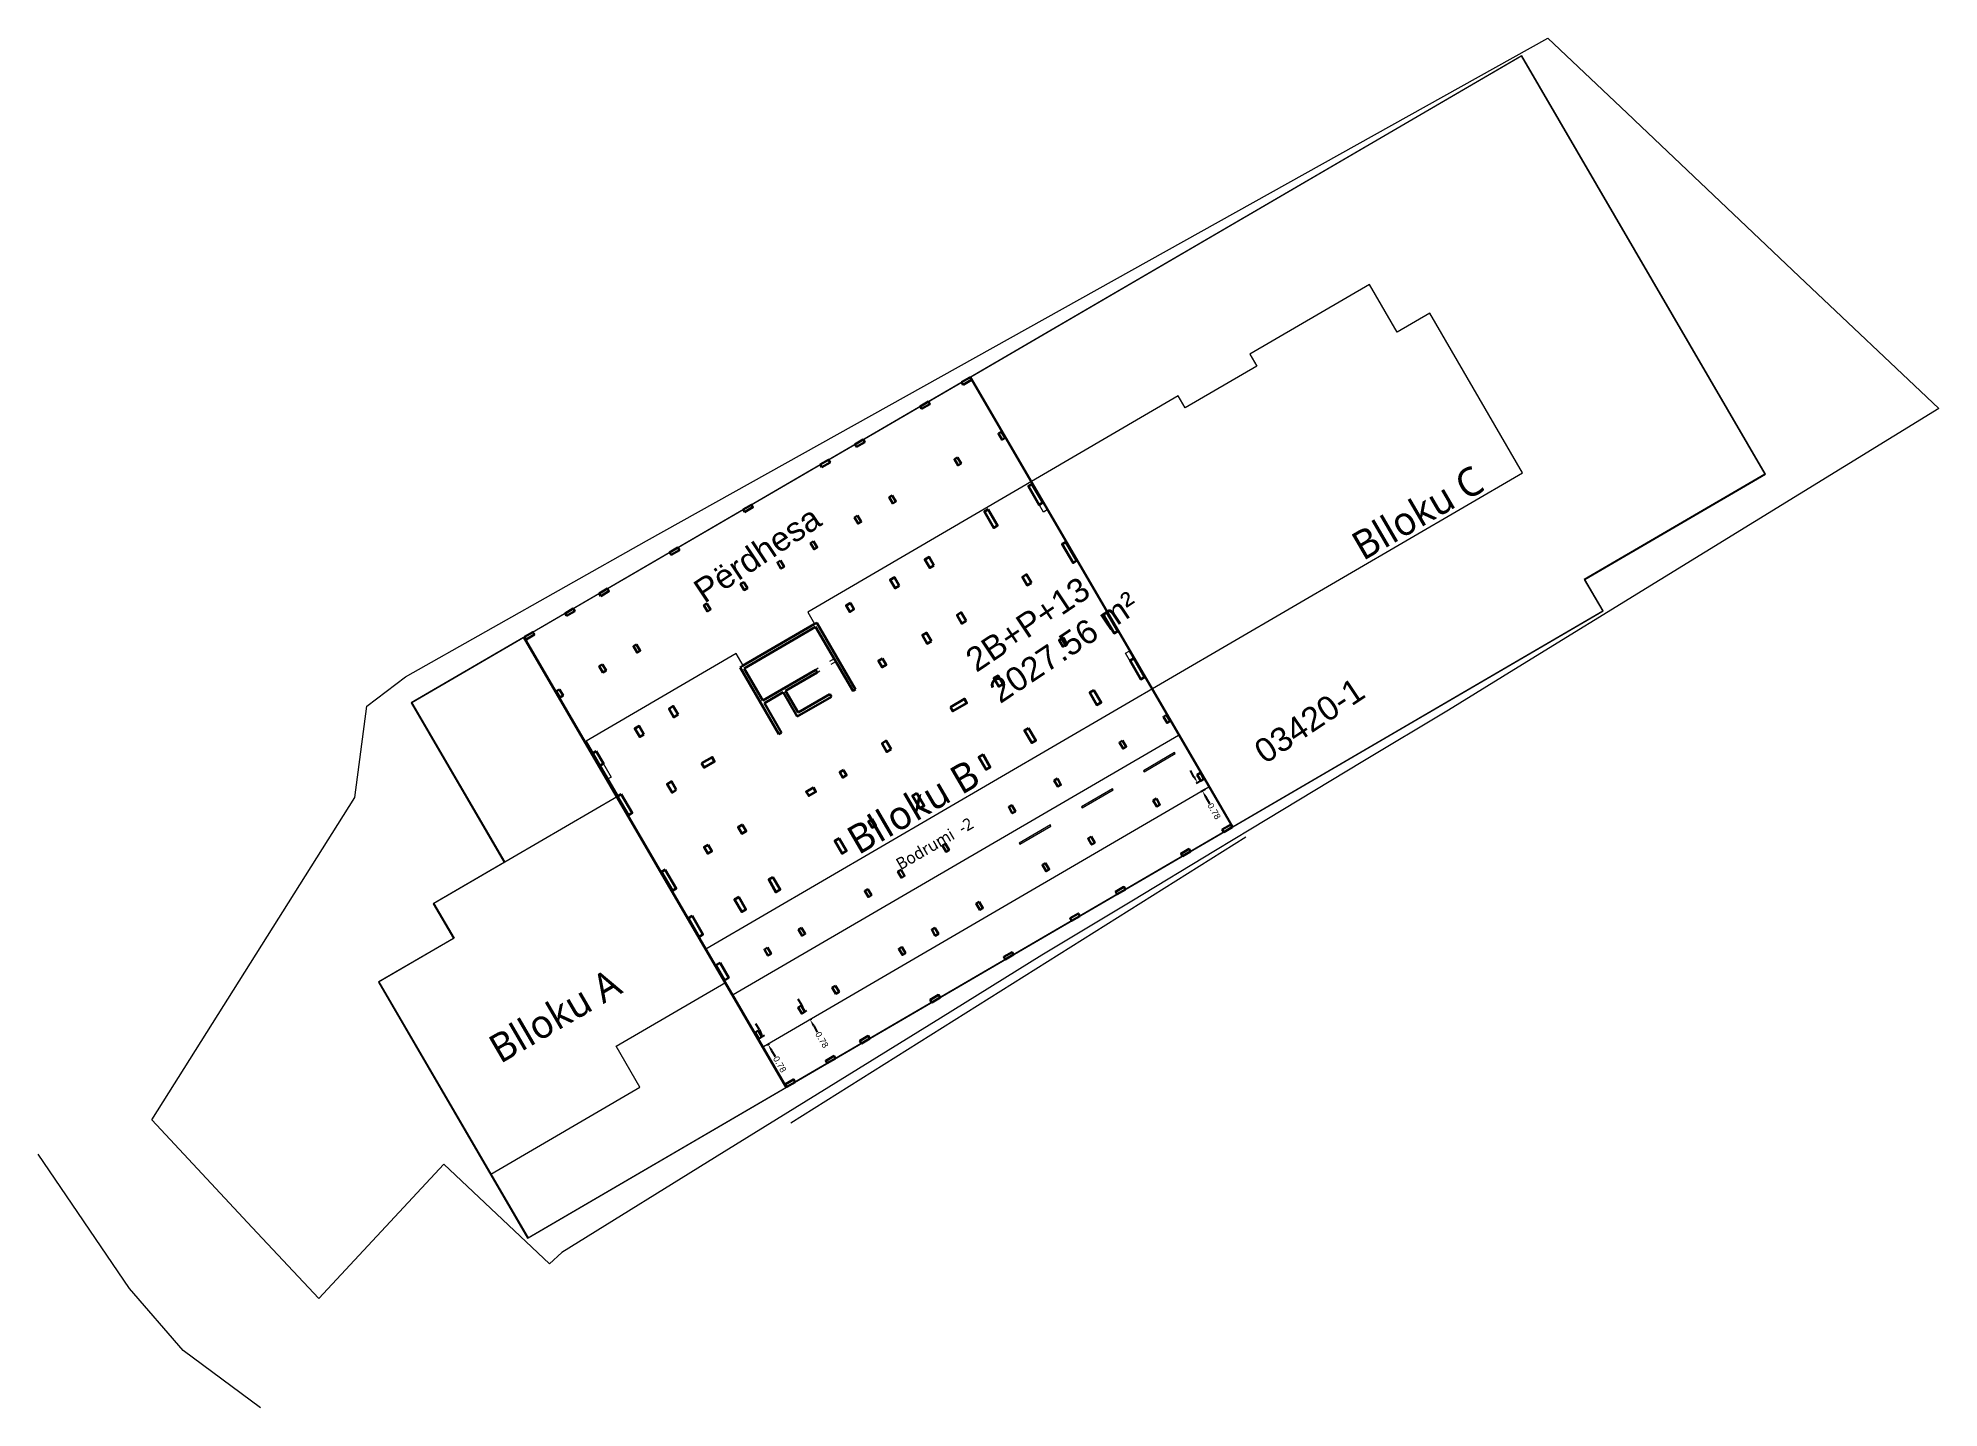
# Model space of a CAD drawing. Header units: metres. Extents: x 7511140 to 7511298, y 4693080 to 4693195.
import ezdxf

# ---------------------------------------------------------------- set-up
doc = ezdxf.new("R2010")
doc.units = ezdxf.units.M
doc.layers.add('asfalt pikat', color=7, linetype='Continuous', lineweight=0, true_color=0x755cdb)
for name, color, linetype, lineweight in [('Drawing & Figure_Pen_No__1', 7, 'Continuous', 13), ('Drawing & Figure_Pen_No__101', 252, 'Continuous', 13), ('Drawing & Figure_Pen_No__102', 254, 'Continuous', 13), ('Drawing & Figure_Pen_No__120', 7, 'Continuous', 13), ('etazha', 7, 'Continuous', 0), ('kati 0 projekt', 1, 'Continuous', 0), ('muri', 32, 'Continuous', 0), ('Parc-Baz', 7, 'Continuous', 0), ('projekti b2', 5, 'Continuous', 0), ('shtyllat b', 30, 'Continuous', 0)]:
    doc.layers.add(name, color=color, linetype=linetype, lineweight=lineweight)
doc.styles.add('GENERATED_STYLE_2', font='Microsoft YaHei UI.ttf')
doc.styles.get("Standard").update_dxf_attribs({"font": 'arial.ttf'})
doc.dimstyles.get("Standard").update_dxf_attribs({"dimtxt": 0.18, "dimasz": 0.18, "dimexe": 0.18, "dimexo": 0.0625, "dimgap": 0.09, "dimtad": 0, "dimtih": 1, "dimtoh": 1, "dimdec": 4, "dimzin": 0, "dimdsep": 46, "dimtxsty": 'Standard', "dimcen": 0.09, "dimadec": 0, "dimazin": 0, "dimtfac": 1, "dimtdec": 4, "dimtofl": 0, "dimtmove": 0, "dimatfit": 3, "dimfxl": 1, "dimtolj": 1, "dimtzin": 0, "dimarcsym": 0})

# ---------------------------------------------------------------- blocks, each defined once
blk = doc.blocks.new('*D70')
at = {"layer": 'Defpoints', "color": 0, "transparency": 16777216}
for p in [(7511200.02, 4693111.26), (7511200.42, 4693110.59), (7511200.53, 4693110.65)]:
    blk.add_point(p, dxfattribs=at)
at = {"layer": 'muri', "color": 0, "lineweight": -2, "transparency": 16777216}
for p, q in [((7511199.83, 4693111.85), (7511199.53, 4693112.36)), ((7511200.06, 4693111.29), (7511200.25, 4693111.4)), ((7511200.46, 4693110.61), (7511200.65, 4693110.72)), ((7511200.83, 4693110.13), (7511201.14, 4693109.61))]:
    blk.add_line(p, q, dxfattribs=at)
at = {"layer": 'muri', "color": 0, "transparency": 16777216}
for points in [[(7511199.92, 4693111.9), (7511199.75, 4693111.8), (7511200.14, 4693111.33)], [(7511200.92, 4693110.18), (7511200.75, 4693110.08), (7511200.53, 4693110.65)]]:
    blk.add_solid(points, dxfattribs=at)
at = {"layer": 'muri', "color": 0, "transparency": 16777216, "insert": (7511201.51, 4693108.97), "char_height": 0.525, "attachment_point": 5, "rotation": 300.2355}
blk.add_mtext('\\A1;0.78', dxfattribs=at)
blk = doc.blocks.new('*D71')
at = {"layer": 'Defpoints', "color": 0, "transparency": 16777216}
for p in [(7511203.61, 4693113.35), (7511204, 4693112.68), (7511204.05, 4693112.7)]:
    blk.add_point(p, dxfattribs=at)
at = {"layer": 'muri', "color": 0, "lineweight": -2, "transparency": 16777216}
for p, q in [((7511203.35, 4693113.9), (7511203.05, 4693114.41)), ((7511203.65, 4693113.38), (7511203.77, 4693113.45)), ((7511204.04, 4693112.7), (7511204.16, 4693112.77)), ((7511204.35, 4693112.18), (7511204.65, 4693111.66))]:
    blk.add_line(p, q, dxfattribs=at)
at = {"layer": 'muri', "color": 0, "transparency": 16777216}
for points in [[(7511203.44, 4693113.95), (7511203.26, 4693113.85), (7511203.65, 4693113.38)], [(7511204.44, 4693112.23), (7511204.26, 4693112.13), (7511204.05, 4693112.7)]]:
    blk.add_solid(points, dxfattribs=at)
at = {"layer": 'muri', "color": 0, "transparency": 16777216, "insert": (7511205.03, 4693111.02), "char_height": 0.525, "attachment_point": 5, "rotation": 300.2355}
blk.add_mtext('\\A1;0.78', dxfattribs=at)
blk = doc.blocks.new('*D72')
at = {"layer": 'Defpoints', "color": 0, "transparency": 16777216}
for p in [(7511236.66, 4693132.61), (7511236.78, 4693131.78), (7511237.05, 4693131.94)]:
    blk.add_point(p, dxfattribs=at)
at = {"layer": 'muri', "color": 0, "lineweight": -2, "transparency": 16777216}
for p, q in [((7511236.08, 4693132.97), (7511235.78, 4693133.49)), ((7511236.62, 4693132.59), (7511236.27, 4693132.39)), ((7511237.01, 4693131.91), (7511236.66, 4693131.71)), ((7511237.08, 4693131.26), (7511237.38, 4693130.74))]:
    blk.add_line(p, q, dxfattribs=at)
at = {"layer": 'muri', "color": 0, "transparency": 16777216}
for points in [[(7511236.17, 4693133.02), (7511235.99, 4693132.92), (7511236.38, 4693132.45)], [(7511237.17, 4693131.31), (7511236.99, 4693131.21), (7511236.78, 4693131.78)]]:
    blk.add_solid(points, dxfattribs=at)
at = {"layer": 'muri', "color": 0, "transparency": 16777216, "insert": (7511237.76, 4693130.09), "char_height": 0.525, "attachment_point": 5, "rotation": 300.2355}
blk.add_mtext('\\A1;0.78', dxfattribs=at)

msp = doc.modelspace()

# ---------------------------------------------------------------- linework, layer by layer
at = {"layer": 'asfalt pikat'}
msp.add_polyline3d([(7511158.191, 4693080.299, 623.644), (7511151.717, 4693085.089, 623.726), (7511147.242, 4693090.254, 623.794), (7511139.618, 4693101.488, 623.972)], dxfattribs=at)
at = {"layer": 'Drawing & Figure_Pen_No__102', "color": 6, "lineweight": 13}
for points in [[(7511237.001, 4693132.814), (7511217.464, 4693166.336), (7511263.385, 4693193.101), (7511283.729, 4693158.197), (7511268.651, 4693149.409), (7511270.186, 4693146.774), (7511239.343, 4693128.797)], [(7511180.14, 4693144.582), (7511170.766, 4693139.119), (7511178.521, 4693125.814), (7511172.603, 4693122.365), (7511174.29, 4693119.47), (7511168.026, 4693115.819), (7511180.464, 4693094.48), (7511202.02, 4693107.043), (7511180.14, 4693144.582)]]:
    msp.add_lwpolyline(points, close=True, dxfattribs=at)
at = {"layer": 'Drawing & Figure_Pen_No__120', "color": 6, "lineweight": 13}
msp.add_lwpolyline([(7511202.106, 4693107.094), (7511180.227, 4693144.633), (7511217.377, 4693166.286), (7511239.257, 4693128.746)], close=True, dxfattribs=at)
at = {"layer": 'Drawing & Figure_Pen_No__120', "color": 6, "lineweight": 13, "flags": 128}
for points in [[(7511180.227, 4693144.633), (7511217.377, 4693166.286)], [(7511217.377, 4693166.286), (7511239.257, 4693128.746)], [(7511202.106, 4693107.094), (7511180.227, 4693144.633)], [(7511239.257, 4693128.746), (7511202.106, 4693107.094)]]:
    msp.add_lwpolyline(points, dxfattribs=at)
at = {"layer": 'Drawing & Figure_Pen_No__120', "color": 3, "lineweight": 13, "flags": 128}
msp.add_lwpolyline([(7511234.788, 4693136.413), (7511197.638, 4693114.761)], dxfattribs=at)
at = {"layer": 'Drawing & Figure_Pen_No__120', "color": 5, "lineweight": 13, "flags": 128}
msp.add_lwpolyline([(7511237.309, 4693132.087), (7511200.159, 4693110.435)], dxfattribs=at)
at = {"layer": 'kati 0 projekt'}
msp.add_lwpolyline([(7511174.333, 4693119.495), (7511168.069, 4693115.845), (7511177.41, 4693099.818), (7511189.851, 4693107.069), (7511187.862, 4693110.482), (7511196.977, 4693115.794), (7511195.34, 4693118.602), (7511263.507, 4693158.333), (7511255.752, 4693171.638), (7511253.031, 4693170.052), (7511250.715, 4693174.026), (7511240.736, 4693168.21), (7511241.315, 4693167.216), (7511235.354, 4693163.742), (7511234.774, 4693164.735), (7511203.845, 4693146.708), (7511204.424, 4693145.715), (7511198.462, 4693142.24), (7511197.883, 4693143.234), (7511185.356, 4693135.932), (7511188.025, 4693131.353), (7511172.646, 4693122.39)], close=True, dxfattribs=at)
at = {"layer": 'muri'}
msp.add_polyline3d([(7511202.436, 4693104.079, 621.527), (7511240.402, 4693127.965, 620.951)], dxfattribs=at)
at = {"layer": 'Parc-Baz', "flags": 128}
msp.add_lwpolyline([(7511182.297, 4693092.338), (7511173.489, 4693100.651), (7511163.042, 4693089.419), (7511157.49, 4693095.35), (7511149.107, 4693104.338), (7511166.048, 4693131.246), (7511167.048, 4693138.865), (7511170.27, 4693141.29), (7511190.39, 4693152.64), (7511265.6, 4693194.599), (7511272.717, 4693187.844), (7511272.83, 4693187.74), (7511286.572, 4693174.693), (7511298.249, 4693163.699), (7511274.995, 4693149.399), (7511262.759, 4693141.874), (7511257.308, 4693138.522), (7511250.183, 4693134.227), (7511240.833, 4693128.591), (7511237.876, 4693126.808), (7511230.89, 4693122.597), (7511223.387, 4693118.074), (7511214.925, 4693112.833), (7511196.886, 4693101.661), (7511183.316, 4693093.257), (7511182.297, 4693092.338)], dxfattribs=at)
at = {"layer": 'projekti b2'}
msp.add_lwpolyline([(7511283.772, 4693158.222), (7511263.429, 4693193.126), (7511170.809, 4693139.144), (7511178.564, 4693125.839), (7511172.646, 4693122.39), (7511174.333, 4693119.495), (7511168.069, 4693115.845), (7511180.507, 4693094.505), (7511270.23, 4693146.799), (7511268.694, 4693149.434), (7511283.772, 4693158.222)], close=True, dxfattribs=at)
at = {"layer": 'shtyllat b', "linetype": 'Continuous', "lineweight": 30, "flags": 128}
for points in [[(7511216.812, 4693165.667), (7511217.503, 4693166.07), (7511217.377, 4693166.286), (7511216.686, 4693165.883)], [(7511213.356, 4693163.653), (7511214.047, 4693164.055), (7511213.921, 4693164.271), (7511213.23, 4693163.869)], [(7511220.021, 4693161.75), (7511219.762, 4693161.599), (7511220.064, 4693161.08), (7511220.323, 4693161.232)], [(7511207.913, 4693160.48), (7511208.604, 4693160.883), (7511208.478, 4693161.099), (7511207.787, 4693160.696)], [(7511205.019, 4693158.793), (7511205.71, 4693159.196), (7511205.584, 4693159.412), (7511204.893, 4693159.009)], [(7511216.349, 4693159.61), (7511216.09, 4693159.459), (7511216.392, 4693158.94), (7511216.651, 4693159.091)], [(7511198.582, 4693155.042), (7511199.273, 4693155.445), (7511199.147, 4693155.661), (7511198.456, 4693155.258)], [(7511210.906, 4693156.437), (7511210.647, 4693156.286), (7511210.949, 4693155.768), (7511211.208, 4693155.919)], [(7511208.012, 4693154.75), (7511207.752, 4693154.599), (7511208.055, 4693154.081), (7511208.314, 4693154.232)], [(7511192.448, 4693151.467), (7511193.139, 4693151.869), (7511193.013, 4693152.085), (7511192.322, 4693151.683)], [(7511204.34, 4693152.61), (7511204.081, 4693152.459), (7511204.383, 4693151.941), (7511204.642, 4693152.092)], [(7511201.575, 4693150.999), (7511201.316, 4693150.848), (7511201.618, 4693150.33), (7511201.877, 4693150.481)], [(7511198.508, 4693149.211), (7511198.249, 4693149.06), (7511198.551, 4693148.542), (7511198.81, 4693148.693)], [(7511186.573, 4693148.042), (7511187.264, 4693148.445), (7511187.138, 4693148.661), (7511186.447, 4693148.258)], [(7511195.441, 4693147.424), (7511195.182, 4693147.273), (7511195.484, 4693146.754), (7511195.743, 4693146.905)], [(7511183.722, 4693146.381), (7511184.413, 4693146.784), (7511184.287, 4693147), (7511183.596, 4693146.597)], [(7511180.353, 4693144.417), (7511181.044, 4693144.82), (7511180.918, 4693145.036), (7511180.227, 4693144.633)], [(7511189.566, 4693144), (7511189.307, 4693143.849), (7511189.609, 4693143.33), (7511189.868, 4693143.481)], [(7511186.715, 4693142.338), (7511186.456, 4693142.187), (7511186.758, 4693141.668), (7511187.017, 4693141.819)], [(7511183.13, 4693140.248), (7511182.87, 4693140.097), (7511183.172, 4693139.579), (7511183.432, 4693139.73)], [(7511233.793, 4693138.12), (7511233.534, 4693137.969), (7511233.836, 4693137.451), (7511234.095, 4693137.602)], [(7511230.121, 4693135.98), (7511229.862, 4693135.829), (7511230.164, 4693135.311), (7511230.423, 4693135.462)], [(7511236.613, 4693133.282), (7511236.354, 4693133.131), (7511236.656, 4693132.613), (7511236.915, 4693132.764)], [(7511224.678, 4693132.808), (7511224.419, 4693132.657), (7511224.721, 4693132.139), (7511224.98, 4693132.29)], [(7511220.877, 4693130.592), (7511220.618, 4693130.441), (7511220.92, 4693129.923), (7511221.179, 4693130.074)], [(7511232.941, 4693131.142), (7511232.682, 4693130.991), (7511232.984, 4693130.473), (7511233.243, 4693130.624)], [(7511238.565, 4693128.344), (7511239.257, 4693128.746), (7511239.131, 4693128.962), (7511238.44, 4693128.56)], [(7511215.347, 4693127.37), (7511215.088, 4693127.219), (7511215.39, 4693126.7), (7511215.65, 4693126.851)], [(7511227.498, 4693127.97), (7511227.239, 4693127.819), (7511227.541, 4693127.3), (7511227.8, 4693127.451)], [(7511235.11, 4693126.329), (7511235.801, 4693126.732), (7511235.675, 4693126.948), (7511234.984, 4693126.545)], [(7511211.632, 4693125.204), (7511211.373, 4693125.053), (7511211.675, 4693124.535), (7511211.934, 4693124.686)], [(7511223.697, 4693125.754), (7511223.437, 4693125.603), (7511223.74, 4693125.085), (7511223.999, 4693125.236)], [(7511208.868, 4693123.593), (7511208.608, 4693123.442), (7511208.911, 4693122.923), (7511209.17, 4693123.075)], [(7511229.667, 4693123.157), (7511230.358, 4693123.56), (7511230.232, 4693123.776), (7511229.541, 4693123.373)], [(7511218.167, 4693122.531), (7511217.908, 4693122.38), (7511218.21, 4693121.862), (7511218.469, 4693122.013)], [(7511203.338, 4693120.37), (7511203.079, 4693120.219), (7511203.381, 4693119.701), (7511203.64, 4693119.852)], [(7511214.452, 4693120.366), (7511214.193, 4693120.215), (7511214.495, 4693119.697), (7511214.754, 4693119.848)], [(7511225.865, 4693120.941), (7511226.556, 4693121.344), (7511226.43, 4693121.56), (7511225.739, 4693121.157)], [(7511211.701, 4693118.762), (7511211.442, 4693118.611), (7511211.744, 4693118.093), (7511212.003, 4693118.244)], [(7511196.533, 4693117.445), (7511196.187, 4693117.244), (7511196.917, 4693115.991), (7511197.263, 4693116.193)], [(7511200.487, 4693118.708), (7511200.228, 4693118.557), (7511200.53, 4693118.039), (7511200.789, 4693118.19)], [(7511220.336, 4693117.719), (7511221.027, 4693118.121), (7511220.901, 4693118.337), (7511220.21, 4693117.935)], [(7511206.158, 4693115.532), (7511205.899, 4693115.381), (7511206.201, 4693114.863), (7511206.46, 4693115.014)], [(7511214.202, 4693114.143), (7511214.893, 4693114.546), (7511214.767, 4693114.762), (7511214.076, 4693114.359)], [(7511203.307, 4693113.87), (7511203.048, 4693113.719), (7511203.35, 4693113.201), (7511203.609, 4693113.352)], [(7511199.722, 4693111.781), (7511199.462, 4693111.629), (7511199.765, 4693111.111), (7511200.024, 4693111.262)], [(7511208.327, 4693110.719), (7511209.018, 4693111.122), (7511208.892, 4693111.338), (7511208.201, 4693110.935)], [(7511205.476, 4693109.058), (7511206.167, 4693109.46), (7511206.041, 4693109.676), (7511205.35, 4693109.273)], [(7511202.106, 4693107.094), (7511202.797, 4693107.496), (7511202.671, 4693107.712), (7511201.98, 4693107.31)]]:
    msp.add_lwpolyline(points, close=True, dxfattribs=at)
at = {"layer": 'shtyllat b', "linetype": 'Continuous', "lineweight": 35, "flags": 128}
for points in [[(7511222.563, 4693157.389), (7511222.26, 4693157.212), (7511223.167, 4693155.657), (7511223.469, 4693155.833)], [(7511218.912, 4693155.261), (7511218.61, 4693155.085), (7511219.392, 4693153.744), (7511219.694, 4693153.92)], [(7511225.384, 4693152.549), (7511225.081, 4693152.372), (7511225.988, 4693150.817), (7511226.29, 4693150.994)], [(7511214.373, 4693150.588), (7511213.97, 4693151.279), (7511213.625, 4693151.077), (7511214.028, 4693150.386)], [(7511211.479, 4693148.901), (7511211.076, 4693149.592), (7511210.731, 4693149.39), (7511211.133, 4693148.699)], [(7511222.51, 4693149.138), (7511222.107, 4693149.829), (7511221.762, 4693149.628), (7511222.165, 4693148.936)], [(7511207.404, 4693147.452), (7511207.059, 4693147.25), (7511207.361, 4693146.732), (7511207.706, 4693146.933)], [(7511217.067, 4693145.965), (7511216.665, 4693146.657), (7511216.319, 4693146.455), (7511216.722, 4693145.764)], [(7511228.808, 4693146.674), (7511228.505, 4693146.497), (7511229.412, 4693144.942), (7511229.714, 4693145.119)], [(7511214.173, 4693144.279), (7511213.77, 4693144.97), (7511213.425, 4693144.768), (7511213.827, 4693144.077)], [(7511225.179, 4693144.559), (7511224.834, 4693144.357), (7511225.136, 4693143.839), (7511225.481, 4693144.04)], [(7511210.099, 4693142.829), (7511209.753, 4693142.627), (7511210.055, 4693142.109), (7511210.401, 4693142.31)], [(7511231.049, 4693142.829), (7511230.746, 4693142.653), (7511231.653, 4693141.098), (7511231.955, 4693141.274)], [(7511220.139, 4693140.695), (7511219.736, 4693141.386), (7511219.391, 4693141.185), (7511219.793, 4693140.494)], [(7511215.758, 4693138.779), (7511215.96, 4693138.433), (7511217.126, 4693139.113), (7511216.925, 4693139.458)], [(7511227.722, 4693140.196), (7511227.377, 4693139.994), (7511227.981, 4693138.958), (7511228.326, 4693139.159)], [(7511193.033, 4693138.15), (7511192.631, 4693138.841), (7511192.285, 4693138.64), (7511192.688, 4693137.948)], [(7511190.182, 4693136.488), (7511189.78, 4693137.179), (7511189.434, 4693136.978), (7511189.837, 4693136.287)], [(7511222.279, 4693137.023), (7511221.934, 4693136.822), (7511222.538, 4693135.785), (7511222.883, 4693135.987)], [(7511186.202, 4693135.094), (7511185.892, 4693134.913), (7511186.496, 4693133.877), (7511186.806, 4693134.057)], [(7511210.808, 4693135.257), (7511210.405, 4693135.948), (7511210.06, 4693135.747), (7511210.463, 4693135.055)], [(7511218.478, 4693134.808), (7511218.132, 4693134.606), (7511218.736, 4693133.57), (7511219.082, 4693133.771)], [(7511194.997, 4693134.086), (7511195.198, 4693133.74), (7511196.062, 4693134.244), (7511195.861, 4693134.589)], [(7511206.841, 4693133.524), (7511206.539, 4693133.347), (7511206.791, 4693132.915), (7511207.093, 4693133.092)], [(7511188.284, 4693131.504), (7511187.981, 4693131.328), (7511188.888, 4693129.773), (7511189.19, 4693129.949)], [(7511192.876, 4693131.866), (7511192.474, 4693132.557), (7511192.128, 4693132.356), (7511192.531, 4693131.664)], [(7511204.336, 4693132.063), (7511203.731, 4693131.711), (7511203.933, 4693131.365), (7511204.537, 4693131.718)], [(7511212.948, 4693131.585), (7511212.603, 4693131.384), (7511213.207, 4693130.347), (7511213.553, 4693130.548)], [(7511198.396, 4693128.949), (7511198.051, 4693128.747), (7511198.353, 4693128.229), (7511198.698, 4693128.43)], [(7511209.233, 4693129.42), (7511208.931, 4693129.243), (7511209.233, 4693128.725), (7511209.535, 4693128.901)], [(7511195.545, 4693127.287), (7511195.2, 4693127.085), (7511195.502, 4693126.567), (7511195.847, 4693126.768)], [(7511206.469, 4693127.808), (7511206.123, 4693127.607), (7511206.727, 4693126.57), (7511207.073, 4693126.772)], [(7511191.956, 4693125.195), (7511191.653, 4693125.019), (7511192.56, 4693123.463), (7511192.862, 4693123.64)], [(7511200.939, 4693124.586), (7511200.594, 4693124.384), (7511201.198, 4693123.347), (7511201.544, 4693123.549)], [(7511198.088, 4693122.924), (7511197.743, 4693122.722), (7511198.347, 4693121.686), (7511198.692, 4693121.887)], [(7511194.198, 4693121.351), (7511193.896, 4693121.175), (7511194.802, 4693119.62), (7511195.105, 4693119.796)]]:
    msp.add_lwpolyline(points, close=True, dxfattribs=at)
at = {"layer": 'shtyllat b'}
for points in [[(7511222.26, 4693157.212), (7511222.563, 4693157.389), (7511223.822, 4693155.229), (7511223.519, 4693155.052), (7511222.26, 4693157.212)], [(7511230.369, 4693143.27), (7511230.671, 4693143.446), (7511231.93, 4693141.286), (7511231.628, 4693141.11), (7511230.369, 4693143.27)], [(7511185.892, 4693134.913), (7511186.194, 4693135.09), (7511187.453, 4693132.93), (7511187.151, 4693132.753), (7511185.892, 4693134.913)]]:
    msp.add_lwpolyline(points, dxfattribs=at)
at = {"layer": 'shtyllat b', "linetype": 'Continuous', "lineweight": 30, "flags": 128}
for points in [[(7511204.596, 4693145.815), (7511204.38, 4693145.689)], [(7511207.844, 4693140.243), (7511204.596, 4693145.815)], [(7511204.38, 4693145.689), (7511198.419, 4693142.215)], [(7511198.545, 4693141.999), (7511204.506, 4693145.473)], [(7511204.506, 4693145.473), (7511207.628, 4693140.117)], [(7511198.203, 4693142.089), (7511198.419, 4693142.215)], [(7511198.203, 4693142.089), (7511201.451, 4693136.516)], [(7511200.106, 4693139.321), (7511198.545, 4693141.999)], [(7511204.512, 4693141.889), (7511200.106, 4693139.321)], [(7511202.003, 4693140.137), (7511204.638, 4693141.673)], [(7511204.638, 4693141.673), (7511204.512, 4693141.889)], [(7511200.232, 4693139.105), (7511201.787, 4693140.011)], [(7511201.787, 4693140.011), (7511202.845, 4693138.197)], [(7511203.061, 4693138.322), (7511202.003, 4693140.137)], [(7511202.97, 4693137.981), (7511205.822, 4693139.642)], [(7511205.696, 4693139.858), (7511203.061, 4693138.322)], [(7511205.696, 4693139.858), (7511205.822, 4693139.642)], [(7511207.628, 4693140.117), (7511207.844, 4693140.243)], [(7511201.667, 4693136.642), (7511200.232, 4693139.105)], [(7511202.97, 4693137.981), (7511202.845, 4693138.197)], [(7511201.451, 4693136.516), (7511201.667, 4693136.642)]]:
    msp.add_lwpolyline(points, dxfattribs=at)
at = {"layer": 'shtyllat b', "linetype": 'Continuous', "lineweight": 13, "flags": 128}
for points in [[(7511206.067, 4693142.795), (7511205.679, 4693142.568)], [(7511205.805, 4693142.352), (7511206.193, 4693142.579)], [(7511206.193, 4693142.579), (7511206.067, 4693142.795)], [(7511204.728, 4693142.015), (7511204.512, 4693141.889)], [(7511204.512, 4693141.889), (7511204.638, 4693141.673)], [(7511204.638, 4693141.673), (7511204.854, 4693141.799)]]:
    msp.add_lwpolyline(points, dxfattribs=at)
for points in [[(7511234.465, 4693134.982), (7511231.873, 4693133.471), (7511231.923, 4693133.385), (7511234.515, 4693134.895)], [(7511229.281, 4693131.961), (7511226.689, 4693130.45), (7511226.74, 4693130.363), (7511229.331, 4693131.874)], [(7511224.097, 4693128.939), (7511221.505, 4693127.429), (7511221.556, 4693127.342), (7511224.148, 4693128.853)]]:
    msp.add_lwpolyline(points, close=True, dxfattribs=at)

# ---------------------------------------------------------------- texts
at = {"layer": 'Drawing & Figure_Pen_No__1', "color": 40, "linetype": 'Continuous', "lineweight": 13, "attachment_point": 8, "rotation": 30.23545, "style": 'GENERATED_STYLE_2'}
for s, insert, char_height in [('\\A1;Blloku B', (7511213.273, 4693129.388), 2.4), ('\\A1;Bodrumi  -2', (7511214.699, 4693126.941), 1)]:
    msp.add_mtext(s, dxfattribs=dict(at, insert=insert, char_height=char_height))
at = {"layer": 'Drawing & Figure_Pen_No__101', "color": 252, "linetype": 'Continuous', "lineweight": 13, "char_height": 2.4, "attachment_point": 8, "rotation": 30.23545, "style": 'GENERATED_STYLE_2'}
for s, insert in [('\\A1;Blloku C', (7511255.357, 4693153.916)), ('\\A1;Blloku A', (7511183.367, 4693111.958))]:
    msp.add_mtext(s, dxfattribs=dict(at, insert=insert))
at = {"layer": 'etazha'}
msp.add_text('2B+P+13', height=2, rotation=33.79361, dxfattribs=at).set_placement((7511217.917, 4693141.622))
at = {"layer": 'kati 0 projekt', "color": 0}
for s, rotation, p in [('Përdhesa', 33.79351, (7511195.224, 4693147.377)), ('2027.56 m²', 33.79361, (7511219.904, 4693139.016))]:
    msp.add_text(s, height=2, rotation=rotation, dxfattribs=at).set_placement(p)
at = {"layer": 'Parc-Baz'}
msp.add_text('03420-1', height=2, rotation=33.79361, dxfattribs=at).set_placement((7511242, 4693133.972))

# ---------------------------------------------------------------- dimensions: what is measured, and where the dimension line sits
at = {"layer": 'muri'}
for p1, p2, distance, picture, middle in [((7511236.656, 4693132.613), (7511237.05, 4693131.936), -0.316, '*D72', (7511237.759, 4693130.093)), ((7511203.609, 4693113.352), (7511204.004, 4693112.675), 0.05, '*D71', (7511205.029, 4693111.016)), ((7511200.024, 4693111.262), (7511200.418, 4693110.586), 0.131, '*D70', (7511201.513, 4693108.967))]:
    dim = msp.add_aligned_dim(p1=p1, p2=p2, distance=distance, dimstyle='Standard', override={"dimscale": 0.75, "dimtxt": 0.7, "dimasz": 0.8, "dimtih": 0, "dimtoh": 0, "dimdec": 2, "dimcen": 0, "dimtdec": 2}, dxfattribs=at)
    dim.commit()
    dim.dimension.update_dxf_attribs({"geometry": picture, "text_midpoint": middle})

doc.saveas('drawing.dxf')
